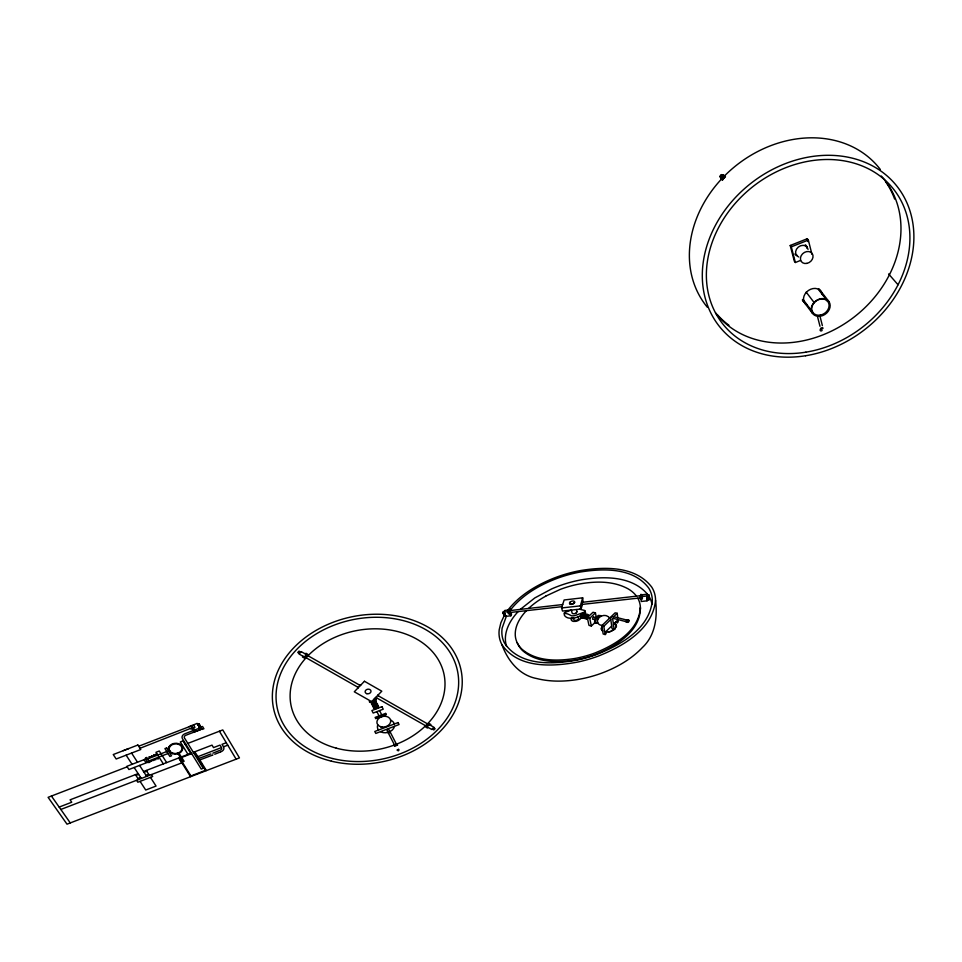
<?xml version="1.0" encoding="UTF-8"?>
<svg xmlns="http://www.w3.org/2000/svg" width="962" height="962" viewBox="0 0 962 962"><rect width="100%" height="100%" fill="white"/><g stroke="black" fill="none" stroke-linecap="round" stroke-linejoin="round"><path stroke-width="1.44" d="M584.595 617.087L585.726 614.598M637.758 598.172A32.876 25.541 -20.8 0 1 640.391 607.226C639.189 631.108 614.55 645.105 594.841 653.018A92.087 72.775 -19.9 0 1 574.627 658.513C557.046 661.243 536.447 661.507 522.125 649.35A34.885 27.189 -18.5 0 1 517.171 642.712A32.6 25.409 -18.4 0 1 515.271 635.353C514.766 625.901 520.153 617.291 526.43 610.666M640.391 607.226C640.788 631.818 615.139 646.608 595.177 654.569A91.186 71.982 -19.9 0 1 575.072 660.028C557.563 662.734 537.061 662.95 522.811 650.817A35.005 27.261 -18.5 0 1 517.869 644.179L517.183 642.712M507.912 610.088C519.408 595.334 535.966 585.413 553.09 578.463A112.698 86.255 -19.3 0 1 580.062 570.634C604.148 566.666 635.485 565.644 651.803 587.205A40.139 31.205 -21.2 0 1 655.567 600.324C652.621 629.581 622.787 646.356 598.123 656.168A117.641 93.579 -20.1 0 1 578.222 661.964C552.861 666.798 518.277 668.806 501.911 644.66A39.682 30.988 -18.1 0 1 499.386 637.373A40.777 31.842 -18.1 0 1 499.218 629.701L500.877 622.751L504.268 615.524M587.036 617.724L588.455 615.019M583.838 616.87L585.966 613.804M585.437 617.291L587.566 614.213M649.254 598.364L649.097 599.591L647.125 599.627M649.254 598.737L649.109 599.783L647.137 599.999M649.206 595.767L649.073 598.111L647.101 598.34M649.23 597.258L649.097 599.23L647.125 599.446M641.125 599.049L641.233 601.478L647.089 600.829L647.222 599.987M647.089 600.829L646.969 595.995L641.017 596.668L641.305 594.877L647.246 594.203L647.041 596.091L649.025 595.863M642.628 594.72L640.74 594.432L640.271 597.27L640.355 599.134L642.412 598.388M614.874 629.028L616.329 626.37A4.125 3.187 -20.7 0 0 616.317 625.769M583.02 602.224L582.671 597.811L564.141 599.975L561.592 607.96L562.493 611.05L581.12 609.018L582.419 604.376M581.12 609.018L580.399 605.868L582.671 597.811M582.78 613.347L580.795 616.895M369.336 701.19L369.648 702.368L376.37 699.783M503.992 612.133L508.946 611.579L509.668 609.884L504.725 610.449L503.992 612.133L505.976 616.329L510.87 615.788L511.58 614.105L510.81 612.409M507.84 611.7L508.393 613.828L510.04 613.648L510.545 612.445M510.04 613.648L509.295 612.012L510.425 609.331L508.561 610.004M168.963 746.801L168.711 747.33A7.167 5.411 -4.7 0 0 168.783 750.685M506.325 616.281L502.14 628.114A39.298 30.688 -18.2 0 0 502.224 636.435A38.095 29.75 -18.2 0 0 504.509 643.073C520.117 666.498 553.559 664.538 577.982 659.896A113.071 89.887 -20.1 0 0 597.174 654.304C620.875 644.841 649.747 628.631 652.32 600.384A38.516 29.954 -21.1 0 0 648.809 588.191C633.236 567.327 603.03 568.302 579.87 572.101A108.706 83.261 -19.3 0 0 557.467 578.258C539.742 584.884 522.51 594.732 510.618 609.764M581.806 602.477L581.878 602.38A3.848 3.006 -20.2 0 0 581.794 604.232M601.166 615.969A1.311 1.01 -20.4 0 0 600.661 615.656L598.4 615.439L596.007 617.351A10.041 7.78 -20.5 0 0 594.732 619.444L594.588 622.775A1.443 1.118 -20.2 0 0 595.129 623.075L597.907 623.003M518.181 611.591C509.607 620.526 502.441 633.766 506.565 646.344M723.797 176.84L721.524 174.615L719.901 176.371L722.173 178.583M720.021 176.527L721.524 174.615M722.246 175.553L720.502 177.152M725.48 176.767L723.484 175.048L720.694 178.03L722.246 180.086M722.727 176.19C719.119 181.06 723.328 173.364 724.518 177.778M721.332 178.247C725.937 174.375 718.602 179.004 723.015 179.69M722.294 179.509L723.929 177.754M722.414 179.666L724.049 177.91M303.126 656.324L302.489 657.01L304.245 658.008L307.744 654.28L305.988 653.282L305.339 653.968M428.03 727.368L427.393 728.006L425.781 727.092L429.268 723.604L430.88 724.518L430.23 725.156M617.748 617.748L617.219 613.311L615.163 612.806L601.731 625.721L603.186 634.006L605.182 634.571L606.132 633.645L605.807 631.673L611.688 625.949M615.5 622.246L617.327 622.715L618.241 621.825L617.965 619.576M613.407 624.266L617.075 620.706L617.327 622.715M605.182 634.571L603.775 626.286L610.774 619.528M613.624 616.774L617.219 613.311M596.224 617.087L595.442 612.89L593.001 612.265L587.289 617.616L588.972 625.36L591.341 626.021L594.672 622.859M520.37 609.343L534.812 597.931L551.587 588.948A103.271 78.98 -19.3 0 1 580.988 579.882C603.547 576.106 632.262 575.529 648.099 594.949M587.289 617.616L589.718 618.265L595.442 612.89M614.85 629.028L611.135 631.24A10.462 8.093 -20.6 0 1 608.333 631.95A9.74 7.54 -20.6 0 1 605.856 631.986M573.833 603.138L573.268 603.499A3.716 2.922 -19.7 0 1 571.536 604.016L570.851 604.016A1.647 1.287 -19.7 0 1 569.54 603.282M570.298 601.923L570.658 601.671A3.668 2.886 -19.7 0 1 572.582 601.046L573.268 601.034A1.647 1.299 -19.8 0 1 574.591 601.779A1.683 1.323 -19.8 0 1 573.809 603.09M577.765 619.684L577.585 619.805A3.319 2.585 -19.6 0 1 575.516 620.418L574.903 620.37A1.599 1.251 -19.6 0 1 573.845 619.648L573.46 618.013M576.106 613.022L575.721 613.251A3.475 2.718 -19.7 0 1 573.797 613.768L573.172 613.72A1.599 1.251 -19.6 0 1 572.101 612.998L571.392 610.088M613.179 630.278L613.792 629.882M372.102 704.509L375.998 702.428A16.017 12.386 -11.3 0 0 376.334 702.236M583.609 614.766L584.668 614.79M371.332 702.753L373.112 701.791M370.911 702.164L372.787 701.154M378.475 706.769L376.298 707.936M378.908 707.347L376.707 708.525M628.643 620.237L628.15 620.646A2.489 1.924 -21.3 0 0 627.428 622.294L626.118 621.981A2.477 1.912 -21.3 0 1 626.863 620.358L627.344 619.865M371.512 704.028A12.217 9.367 -11.6 0 1 372.414 703.511L375.481 701.899A13.913 10.762 -11.3 0 0 375.901 701.671M372.39 705.723A12.205 9.355 -11.7 0 1 373.292 705.206L376.358 703.595A13.901 10.738 -11.4 0 0 376.767 703.366M377.513 703.751A6.361 4.906 -11.5 0 1 376.876 704.124L373.304 706.012A5.207 4.004 -11.6 0 0 372.895 706.264M378.391 705.447A6.361 4.894 -11.5 0 1 377.741 705.819L374.074 707.767A5.207 3.992 -11.6 0 0 373.773 707.948M377.717 707.202L377.224 706.108M377.645 705.062A13.889 10.726 -11.4 0 1 377.236 705.29L374.158 706.902A12.193 9.331 -11.7 0 0 373.268 707.419M545.682 596.127L560.329 589.369A89.466 68.639 -19.4 0 1 577.368 584.403C594.071 581.132 612.59 580.435 627.994 588.78A39.707 30.82 -20.5 0 1 636.495 596.139M179.004 753.306L184.103 761.267L183.033 761.676L178.03 753.679L179.1 753.258L178.03 753.679M178.655 752.849L178.776 752.789A4.113 3.102 -4.8 0 1 178.391 752.957L177.116 753.354M627.921 622.462L628.487 622.029A2.501 1.924 -21.2 0 0 629.208 620.37L627.621 619.829M583.092 613.179L584.102 613.01M220.118 750.24L220.226 750.204A2.561 1.936 -6.2 0 0 221.729 748.28M220.815 751.803L221.116 751.683A4.762 3.607 -6.2 0 0 223.521 746.801L227.754 745.177M220.418 751.971L214.742 754.256M219.132 750.661L212.855 753.174M611.856 630.976L611.147 631.264A10.414 8.057 -20.6 0 1 608.333 631.926M800.576 260.425L795.37 262.494L794.299 261.111L790.223 245.49L807.25 238.732L808.345 240.079L811.952 254.353M790.223 245.49L791.293 246.849L808.345 240.079M138.672 746.247L190.536 726.202M197.463 724.025L199.062 723.725L197.619 724.278M197.775 724.53L199.362 724.23L197.931 724.783M198.076 725.035L199.675 724.735L198.232 725.288M198.388 725.54L199.976 725.24L198.545 725.793M139.983 748.304L192.099 727.813A2.658 2.02 -5 0 0 191.39 726.502L190.789 726.166M198.701 726.045L200.288 725.745L198.845 726.298M199.002 726.55L200.589 726.25L199.158 726.803M199.302 727.056L200.902 726.755L199.459 727.308M199.615 727.561L202.561 726.502L203.92 728.751L202.236 729.4L200.866 727.152M199.771 727.813L200.986 727.344M201.094 727.525L184.836 733.802A4.822 3.656 -5 0 0 182.467 738.744L201.226 769.059L203.21 768.289L184.488 737.974M202.008 729.028L185.762 735.305A2.597 1.972 -5 0 0 184.331 737.638M145.515 759.126L126.852 766.329L128.932 769.516L147.571 762.325M145.875 759.295L144.204 759.932L145.791 762.397L147.463 761.76M127.176 766.822L48.1 797.33L67.015 824.181L239.454 757.9L222.763 729.93L187.843 743.41M147.703 758.898L166.775 751.538M168.446 750.889L169.288 749.975M181.77 745.754L182.479 745.478M185.161 744.444L185.834 744.179M169.42 751.707L170.106 751.454M148.978 760.87L168.025 753.523M138.143 773.604L70.082 799.831L71.741 802.224L59.163 807.082M143.542 771.524L180.327 757.347M181.397 756.938L191.354 753.102M193.35 752.332L212.025 745.129L213.528 747.606L220.021 745.105L221.513 747.57L197.871 756.685M179.124 758.417L180.628 757.84M181.71 757.431L191.654 753.595M193.663 752.825L195.106 752.26M135.919 775.372L138.612 774.338M144.011 772.258L146.717 771.211M226.274 742.7L222.03 744.335L223.521 746.801M212.939 754.954L212.337 755.194M137.975 778.535L140.668 777.5M146.068 775.42L148.761 774.386M60.834 809.463L181.866 762.842L178.788 757.936M210.846 753.943L198.256 758.705L194.444 752.524M211.941 755.338L199.17 760.184L205.447 770.37L190.933 775.949L179.798 758.164M374.05 699.158L374.855 698.845M385.594 713.395L375.12 717.411L375.757 718.674L386.351 714.598L385.75 713.431M380.687 717.111L381.95 716.63M388.383 733.044L390.295 732.31M394.107 744.961L396.861 743.903L397.522 745.105M394.733 746.175L397.486 745.117M396.38 744.095L389.394 730.471M565.355 612.265L571.031 610.124M580.904 615.764L576.707 617.339A7.864 6.145 -19.6 0 1 572.053 617.977C563.84 619.853 559.872 608.958 571.5 615.812A7.949 6.229 -19.7 0 0 576.154 615.163L583.886 612.289A1.828 1.419 -20 0 0 585.197 611.231M582.84 617.929L581.661 617.82M372.282 702.921L371.284 703.15M373.16 704.617L372.186 704.845M374.098 706.3L372.991 706.553M374.976 707.984L374.05 708.2A1.924 1.479 -11.5 0 1 373.557 708.285M375.084 701.466L375.793 701.298M375.962 703.162L376.671 703.006M376.839 704.857L377.549 704.701M377.705 706.553L378.415 706.385M504.377 611.255L502.705 612.373L504.04 612.229M562.686 604.545L510.088 610.569A2.321 1.828 -17.4 0 0 510.016 612.145M581.938 602.356L640.536 595.706M502.777 612.541L504.196 612.553M647.041 596.284L649.037 596.248M502.934 612.866L504.268 612.71M507.635 612.193L509.295 612.012M640.271 597.27L642.339 596.524L642.327 598.917M647.053 596.656L649.037 596.428M503.018 613.022L504.341 612.878M647.053 596.849L649.037 596.62L649.182 594.817L647.198 595.045L647.246 594.203M503.09 613.191L504.425 613.034M510.233 612.481L562 606.673M581.866 604.449L640.307 597.895M647.065 597.029L649.049 596.813M503.162 613.347L504.497 613.203M647.065 597.222L649.049 596.993M503.246 613.515L504.653 613.528M647.077 597.402L649.061 597.366M503.403 613.828L504.725 613.684M647.077 597.775L649.061 597.558M503.475 613.996L504.809 613.84M647.089 597.967L649.061 597.739M503.547 614.153L504.882 614.009M647.089 598.148L649.073 597.931M503.631 614.309L504.954 614.165M561.592 607.96L580.399 605.868M503.703 614.477L505.11 614.49M647.101 598.52L649.085 598.484M503.86 614.79L505.182 614.646M647.113 598.893L649.085 598.677M503.932 614.958L505.266 614.802M647.113 599.073L649.085 598.857M504.016 615.115L505.339 614.971M647.125 599.266L649.085 599.037M504.088 615.271L505.411 615.127M504.16 615.439L505.567 615.452M504.316 615.752L505.639 615.608M375.204 697.967L375.805 698.039A2.285 1.768 -11.6 0 0 376.791 697.979M360.882 684.968L360.269 684.896A2.297 1.78 -11 0 0 359.271 684.956M600.661 615.656L597.246 617.676A10.113 7.828 -20.5 0 0 595.971 619.768L595.454 622.282L596.272 623.376M585.401 613.84A1.227 0.95 -20 0 0 584.908 613.167L583.032 614.057A5.58 4.341 -20 0 0 581.709 616.401L581.649 617.219A1.275 0.986 -19.9 0 0 582.178 618.013M579.497 609.199L584.872 610.521L585.63 613.071M587.048 617.616L586.183 617.388A4.173 3.247 -20.1 0 1 586.964 615.391L587.878 615.632M626.983 620.105L614.465 616.919A4.63 3.583 -20.8 0 0 613.299 616.762A2.465 1.912 -20.8 0 0 611.231 617.4M613.6 618.446L626.082 621.656M585.353 614.971L586.267 615.211M593.638 617.135L595.743 617.688M583.02 616.546L583.85 616.762M584.583 616.955L585.449 617.183M592.544 619.071L594.648 619.636M601.731 625.721L603.775 626.286M375.577 698.785L376.382 699.771M391.017 720.322L391.017 720.358A8.646 6.578 -11.9 0 1 394.324 723.989M581.084 615.271L580.88 614.285A1.936 1.503 -19.9 0 1 582.491 613.564M614.321 623.376L615.488 624.146A4.317 3.331 -20.7 0 1 616.317 626.779M380.784 731.854L380.904 731.914A8.646 6.578 -11.9 0 0 394.432 726.31M305.038 657.154L358.405 687.517M375.769 697.39L426.575 726.298M306.95 655.134L360.317 685.545M377.669 695.442L428.475 724.398M300.781 652.116L299.014 651.118L297.727 652.489L299.483 653.499M433.525 727.753L435.125 728.667L433.838 729.954L432.239 729.04M722.125 175.397L724.158 177.309M720.61 177.309L722.294 178.74M888.623 273.954L898.027 284.764M819.035 288.865L828.967 301.647A10.125 8.177 -36.1 0 1 820.55 316.197A10.125 8.177 -36.1 0 1 812.529 304.533A10.125 8.177 -36.1 0 1 828.967 301.647M818.446 289.466L827.548 301.202M723.484 175.048L725.047 177.08M722.606 176.034L720.971 177.778M723.448 177.128L721.692 178.716M806.192 292.123L814.213 302.669M803.054 299.422L812.842 312.47M802.38 299.904L812.421 313.311M51.419 796.043L70.286 822.931M136.58 780.29L137.843 782.226L152.681 776.514L151.431 774.566M123.22 750.697L128.68 748.58M126.13 755.17L132.083 764.309M134.163 767.496L141.306 778.462M140.067 781.36L145.731 790.03L156.06 786.062L150.445 777.368M135.438 774.65L138.612 779.509M146.236 770.49L149.387 775.348M131.578 753.066L137.506 762.217M139.574 765.403L146.693 776.394M163.336 763.9L155.964 752.296L159.307 751.009L166.666 762.613M169.552 750.564L169.985 751.274M168.879 750.829L169.312 751.526M178.824 757.924L190.572 776.683M188.011 754.388L180.291 741.955L182.984 740.92L190.68 753.354M194.805 751.767L198.93 758.453M199.831 759.92L206.409 770.598M191.739 728.571L193.001 730.651M193.927 732.154L200.793 729.497M189.286 726.683L197.09 723.388L199.88 727.993M190.56 728.763L194.949 727.332L193.41 724.807M193.314 727.969L194.577 730.038M191.642 725.492L193.182 728.018M219.408 731.228L236.135 759.174M389.069 729.845L387.698 729.485L387.073 730.603M358.008 687.938L357.732 687.457A2.393 1.864 -11 0 1 357.563 687.048M378.078 695.021L378.331 695.49A2.381 1.84 -11.6 0 1 378.499 695.911M501.911 644.66C507.708 660.617 519.324 675.324 536.796 678.559C551.911 682.335 567.808 681.601 582.972 678.535A105.219 82.744 -19.9 0 0 601.671 673.159C616.798 667.496 631.264 659.271 642.46 647.474C655.375 635.413 657.587 617.051 655.555 600.324M387.409 731.24L394.432 744.828M372.053 702.344L372.607 703.402M372.931 704.04L373.484 705.098M373.809 705.735L374.362 706.793M374.687 707.419L375.565 709.114M376.863 711.627L379.076 715.896M393.951 745.021L394.576 746.235M374.362 700.552L375.156 702.092M375.481 702.717L376.022 703.787M376.346 704.412L376.9 705.483M379.545 710.593L381.746 714.874M509.896 613.66L510.87 615.788M510.425 609.331L510.906 610.413M149.459 757.972L149.387 757.779A6.433 4.834 -4.1 0 1 149.254 757.347M153.956 756.24L153.836 755.916A6.433 4.834 -4.3 0 1 153.752 755.615M156.229 755.41L156.084 755.05A6.433 4.834 -4.3 0 1 156 754.737M580.687 614.862L580.904 615.752M791.293 246.849L795.37 262.494M819.973 316.161L822.378 325.625M817.58 316.847L819.997 326.298M807.25 238.732L807.972 241.582M576.43 609.535L576.935 611.591M578.21 616.774L578.583 618.277M589.718 618.265L591.341 626.021M612.626 618.542L613.972 628.306L613.167 629.028L612.121 628.787L610.69 618.975A2.201 1.708 -20.8 0 1 611.195 617.472M640.415 608.08L640.464 608.934M571.825 617.857A3.054 2.381 -19.5 0 0 573.424 621.392L575.601 621.356A6.866 5.351 -19.6 0 0 578.006 620.634L579.797 619.468A2.946 2.297 -19.7 0 0 580.158 615.969M602.597 630.988A4.521 3.487 -20.4 0 1 601.911 626.947M583.02 616.414A4.137 3.223 -20 0 1 583.718 614.622M586.592 618.326A1.419 1.094 -20 0 1 586.291 617.303M586.976 615.391A2.609 2.032 -20.1 0 1 587.337 615.007M588.071 616.774A3.403 2.646 -20.1 0 1 588.948 615.403M583.14 614.285A4.894 3.812 -20 0 0 582.263 616.45A2.02 1.575 -19.9 0 0 583.068 618.085M584.668 618.506A2.008 1.563 -20 0 1 583.97 616.907M586.255 618.939A1.996 1.551 -20 0 1 585.557 617.351M587.469 619.107A2.321 1.804 -20.1 0 1 587.097 617.796M578.643 618.265A1.708 1.335 -19.6 0 1 577.729 619.636M597.558 622.089A6.181 4.786 -20.5 0 0 598.929 624.23A6.337 4.918 -20.5 0 0 602.08 625.384M598.027 619.059A6.181 4.786 -20.5 0 1 607.996 616.51M597.534 621.945A6.085 4.714 -20.5 0 1 597.871 619.432M569.528 603.27A1.696 1.323 -19.7 0 1 570.334 601.959M569.696 603.607A1.227 0.962 -19.7 0 0 569.925 603.98L570.851 604.364A3.475 2.73 -19.7 0 0 573.34 603.835L574.603 602.597A1.299 1.01 -19.8 0 0 574.615 602.164M564.045 613.311A1.876 1.467 -19.3 0 1 565.367 612.313M585.281 617.303A3.319 2.585 -19.9 0 1 584.788 617.652M586.856 617.736A3.319 2.585 -19.9 0 1 586.375 618.073M528.643 608.357A70.947 54.762 -19.3 0 1 545.719 596.175M584.066 617.965A1.575 1.227 -19.9 0 1 583.14 618.025M585.666 618.398A1.575 1.227 -19.9 0 1 584.728 618.446M587.265 618.819A1.575 1.227 -20 0 1 586.327 618.879M586.147 614.73A2.561 1.996 -19.9 0 1 586.05 615.151M587.746 615.127A2.561 1.996 -20 0 1 587.638 615.572M614.273 623.436A4.87 3.764 -20.6 0 1 616.389 625.745M577.008 611.579A1.72 1.347 -19.7 0 1 576.07 612.962M601.959 627.008A4.353 3.355 -20.4 0 0 601.466 629.16A4.545 3.511 -20.4 0 0 602.657 630.892M649.218 596.717A39.274 30.447 -20.9 0 1 652.044 604.473M592.652 618.506A1.443 1.118 -20.2 0 1 593.59 617.039M571.44 620.105A3.283 2.561 -19.5 0 1 572.558 618.025M608.345 616.69A6.193 4.798 -20.5 0 1 609.475 618.277M382.407 727.044A1.611 1.227 -11.7 0 1 380.483 726.659M378.523 730.05A8.646 6.578 -11.9 0 1 377.789 724.831M885.461 181.517A107.323 88.372 -38.4 0 1 894.636 199.05M728.931 325.264A107.323 88.372 -38.4 0 1 717.171 314.454M881.276 176.01A107.54 88.48 -38.4 0 1 857.358 314.454A107.54 88.48 -38.4 0 1 715.512 312.83M805.254 244.745A6.938 5.7 -38.3 0 1 807.178 247.968M796.764 255.471A6.938 5.7 -38.3 0 1 795.081 253.932M822.113 330.435A1.239 0.998 -35.2 0 1 820.273 330.567A1.239 0.998 -35.2 0 1 821.031 328.872M803.102 300.721A10.017 8.141 -36.5 0 1 802.561 300.192M806.962 305.122A10.053 8.153 -36.4 0 1 808.417 290.476A10.053 8.153 -36.4 0 1 822.294 294.6M806.168 245.779A6.926 5.7 -38.3 0 1 806.697 247.847M796.789 255.05A6.926 5.7 -38.3 0 1 795.273 254.1M798.749 256.986A6.698 5.507 -38.2 0 1 798.316 247.078A6.698 5.507 -38.2 0 1 808.044 249.386M822.065 327.681A1.239 0.649 -15.4 0 1 822.859 328.463A1.239 0.649 -15.4 0 1 820.995 329.04A1.239 0.649 -15.4 0 1 821.091 327.982M803.126 300.697A9.969 8.105 -36.5 0 1 802.597 300.156M803.39 301.046A9.969 8.105 -36.5 0 1 802.861 300.517M707.419 307.323A110.582 91.366 -38.7 0 1 735.954 165.656A110.582 91.366 -38.7 0 1 880.29 169.432M397.258 750.035C398.929 752.885 400.096 747.197 397.258 750.035M145.406 758.284L148.004 762.529L149.916 762.337L146.753 757.419L145.406 758.284M149.266 756.805L150.18 756.89L149.266 756.805M151.515 755.94L152.405 756.108L151.551 755.867M150.673 761.182L151.575 761.267L150.673 761.182M153.764 755.074L154.654 755.23L153.8 755.002M152.922 760.317L153.824 760.401L152.922 760.317M156.012 754.208L156.926 754.292L156.012 754.208M155.159 759.451L156.048 759.619L155.195 759.379M157.407 758.585L158.309 758.669L157.407 758.585M721.765 174.928L720.261 176.84L721.765 174.928M723.689 177.441L722.173 179.353L723.689 177.441M301.238 651.623L299.026 653.992L304.305 656.986L306.517 654.629L301.238 651.623M364.442 681.264L354.293 691.786L371.645 701.623L381.794 691.197L364.442 681.264M429.16 724.542L426.96 726.755L431.782 729.497L433.982 727.296L429.16 724.542M137.891 745.021L113.251 754.545L116.186 759.006L140.765 749.518L137.891 745.021M166.594 747.943L164.923 748.592L169.865 756.445L171.537 755.807L166.594 747.943M381.938 706.673L371.873 710.533L373.184 713.046L383.225 709.186L381.938 706.673M398.064 722.558L374.783 731.481L375.817 733.441L399.074 724.53L398.064 722.558M390.668 720.165L390.644 720.153A6.999 5.339 -11.8 0 0 379.449 717.832A6.999 5.339 -11.8 0 0 381.337 726.887A6.999 5.339 -11.8 0 0 390.656 720.213L390.728 720.189M172.655 753.138A6.433 4.858 -4.7 0 0 181.986 748.196A6.433 4.858 -4.7 0 0 172.054 744.732A6.433 4.858 -4.7 0 0 172.655 753.138M172.318 753.643A7.179 5.423 -4.7 0 0 182.72 748.135A7.179 5.423 -4.7 0 0 171.645 744.275A7.179 5.423 -4.7 0 0 172.318 753.643M336.219 748.135A78.066 60.426 -11.3 0 0 444.564 677.452A78.066 60.426 -11.3 0 0 321.873 644.396A78.066 60.426 -11.3 0 0 336.219 748.135M366.835 693.686A2.97 2.297 -11.3 0 0 370.995 691.041A2.97 2.297 -11.3 0 0 366.366 689.73A2.97 2.297 -11.3 0 0 366.835 693.686M331.325 761.146A95.683 74.074 -11.3 0 0 461.375 671.825A95.683 74.074 -11.3 0 0 309.187 634.752A95.683 74.074 -11.3 0 0 331.325 761.146M332.864 758.585A92.027 71.236 -11.3 0 0 457.816 672.582A92.027 71.236 -11.3 0 0 311.375 637.072A92.027 71.236 -11.3 0 0 332.864 758.585M806.865 263.396A6.746 5.531 -38 0 0 812.132 253.463A6.746 5.531 -38 0 0 801.202 255.664A6.746 5.531 -38 0 0 806.865 263.396M805.579 355.748A113.119 92.665 -38.1 0 0 900.973 191.835A113.119 92.665 -38.1 0 0 717.748 221.188A113.119 92.665 -38.1 0 0 805.579 355.748M805.843 352.176A108.79 89.117 -38 0 0 897.39 194.468A108.79 89.117 -38 0 0 721.175 222.907A108.79 89.117 -38 0 0 805.843 352.176M820.285 315.115A9.271 7.492 -36.2 0 0 827.993 301.767A9.271 7.492 -36.2 0 0 812.938 304.413A9.271 7.492 -36.2 0 0 820.285 315.115"/></g></svg>
